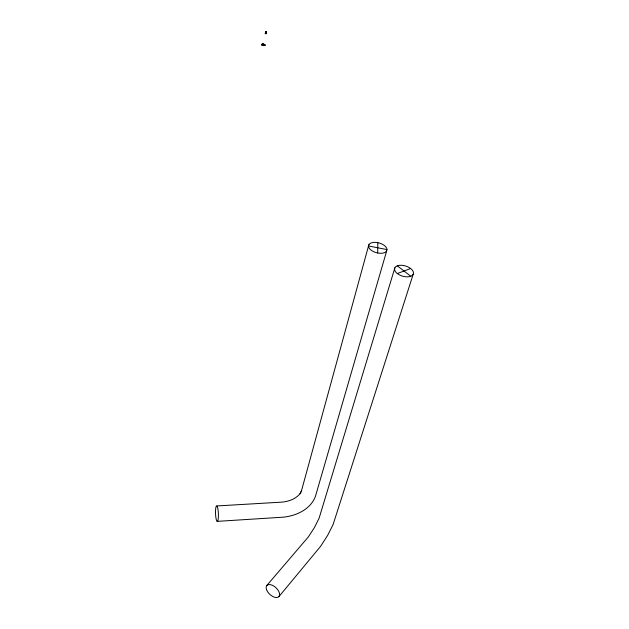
<?xml version="1.0" encoding="UTF-8"?>
<svg xmlns="http://www.w3.org/2000/svg" width="629" height="629" viewBox="0 0 629 629"><rect width="100%" height="100%" fill="white"/><g stroke="black" fill="none" stroke-linecap="round" stroke-linejoin="round"><path stroke-width="0.94" d="M377.691 253L377.825 242.66M265.257 33.384L265.666 31.505L266.366 31.796L266.059 33.699L265.257 33.384L266.059 33.699M265.509 33.518L265.808 31.615L266.366 31.796M265.587 33.581L265.556 31.481L266.043 31.843M265.713 33.73L265.918 31.662M265.949 33.675L266.256 31.764L265.792 31.702M264.432 45.272L264.439 45.225A1.124 0.432 11.1 0 0 263.575 44.565L264.219 44.989L263.771 44.659M264.848 45.327L264.439 45.225M368.861 244.705L301.228 491.721L301.613 490.337L300.057 493.71L300.827 492.688C296.424 498.797 288.821 501.588 281.54 502.154L216.753 505.952M386.678 250.877A9.482 5.048 15.3 0 1 371.22 250.24A9.482 5.048 15.3 0 1 375.348 242.362A9.482 5.048 15.3 0 1 386.678 250.877L315.436 496.344C310.529 509.521 295.897 516.102 282.68 517.211L217.147 521.37A7.737 1.423 87.7 0 1 215.621 509.278A7.737 1.423 87.7 0 1 218.121 510.355A7.737 1.423 87.7 0 1 217.147 521.37M394.878 267.765L319.1 518.241L314.382 527.645L308.296 536.977L266.696 585.638M413.19 274.268A9.75 5.307 16.6 0 1 397.41 273.631A9.75 5.307 16.6 0 1 401.436 265.265A9.75 5.307 16.6 0 1 413.19 274.268L333.079 524.602L327.552 535.538L320.515 546.444L279.024 596.489M262.67 44.557L262.938 45.209L264.259 45.139M262.537 44.612C261.711 46.184 265.878 45.5 263.252 44.871M264.18 45.217L263.645 45.304M264.644 45.43L263.433 45.54M397.316 273.56L410.635 268.497M265.823 33.14L265.768 33.07M262.851 44.573L263.661 44.415A1.47 0.621 11.9 0 0 262.56 44.344A1.47 0.59 13.5 0 0 261.939 44.604M263.535 44.635L263.763 44.698M368.508 245.97L386.992 249.595M266.24 31.859L265.973 31.788M265.54 32.897L265.949 33.109M397.324 265.823L410.792 276.257M266.554 589.719A8.216 4.537 43.1 0 0 278.089 597.228A8.216 4.537 43.1 0 0 273.992 586.173A8.216 4.537 43.1 0 0 266.554 589.719M262.285 45.209A1.635 0.629 11.1 0 0 264.935 45.304A1.635 0.629 11.1 0 0 262.851 44.227A1.635 0.629 11.1 0 0 262.285 45.209M262.395 45.178A1.47 0.566 11.1 0 0 264.77 45.264A1.47 0.566 11.1 0 0 262.898 44.297A1.47 0.566 11.1 0 0 262.395 45.178M262.419 45.021A1.47 0.566 11.1 0 0 264.801 45.107A1.47 0.566 11.1 0 0 262.93 44.14A1.47 0.566 11.1 0 0 262.419 45.021M262.317 45.052A1.635 0.629 11.1 0 0 264.958 45.146A1.635 0.629 11.1 0 0 262.875 44.069A1.635 0.629 11.1 0 0 262.317 45.052"/></g></svg>
